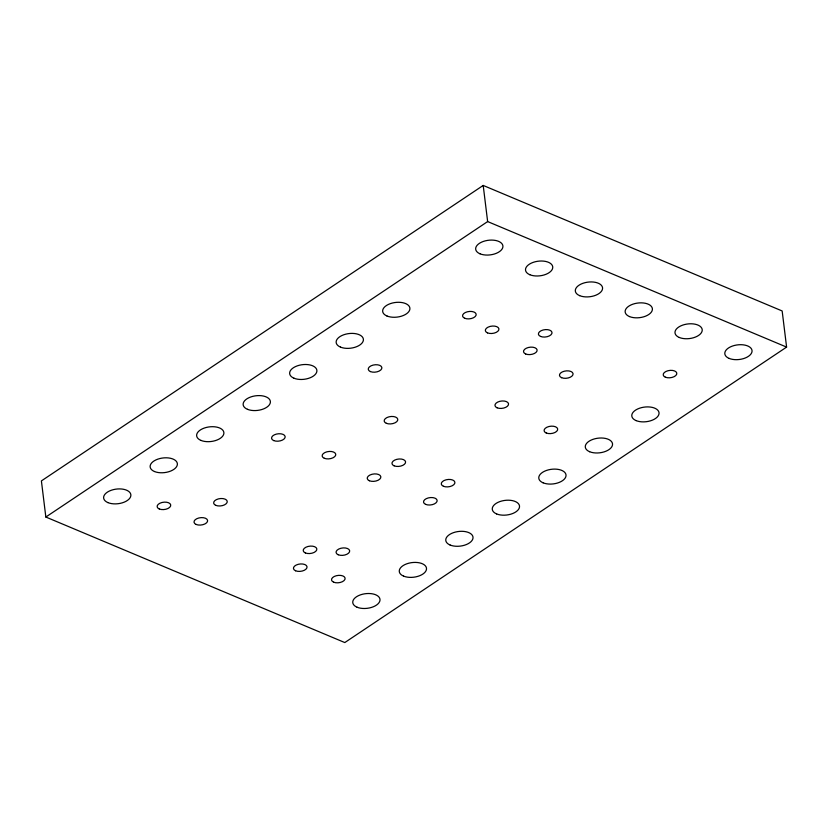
<?xml version="1.0" encoding="UTF-8"?>
<svg xmlns="http://www.w3.org/2000/svg" width="828" height="828" viewBox="0 0 828 828"><rect width="100%" height="100%" fill="white"/><g stroke="black" fill="none" stroke-linecap="round" stroke-linejoin="round"><path stroke-width="1.24" d="M483.2 185.441L41.4 480.902L45.84 517.034L344.8 642.559L786.6 347.098L782.16 310.966L483.2 185.441L487.64 221.573L786.6 347.098M45.84 517.034L487.64 221.573M497.1 407.8A6.852 3.685 -7 0 0 508.392 404.954A6.852 3.685 -7 0 0 499.76 401.332A6.852 3.685 -7 0 0 497.1 407.8M386.334 423.305A6.852 3.685 -7 0 0 397.626 420.448A6.852 3.685 -7 0 0 388.994 416.826A6.852 3.685 -7 0 0 386.334 423.305M159.276 508.972A6.852 3.685 -7 0 0 170.568 506.125A6.852 3.685 -7 0 0 161.936 502.503A6.852 3.685 -7 0 0 159.276 508.972M273.716 440.579A6.852 3.685 -7 0 0 285.008 437.722A6.852 3.685 -7 0 0 276.376 434.1A6.852 3.685 -7 0 0 273.716 440.579M333.674 582.198A6.852 3.685 -7 0 0 344.955 579.341A6.852 3.685 -7 0 0 336.334 575.719A6.852 3.685 -7 0 0 333.674 582.198M546.232 432.992A6.852 3.685 -7 0 0 557.523 430.146A6.852 3.685 -7 0 0 548.892 426.524A6.852 3.685 -7 0 0 546.232 432.992M370.416 371.575A6.852 3.685 -7 0 0 381.708 368.719A6.852 3.685 -7 0 0 373.076 365.096A6.852 3.685 -7 0 0 370.416 371.575M324.307 458.277A6.852 3.685 -7 0 0 335.599 455.421A6.852 3.685 -7 0 0 326.967 451.798A6.852 3.685 -7 0 0 324.307 458.277M196.153 524.455A6.852 3.685 -7 0 0 207.445 521.609A6.852 3.685 -7 0 0 198.813 517.986A6.852 3.685 -7 0 0 196.153 524.455M295.596 570.782A6.852 3.685 -7 0 0 306.888 567.925A6.852 3.685 -7 0 0 298.256 564.303A6.852 3.685 -7 0 0 295.596 570.782M369.381 480.747A6.852 3.685 -7 0 0 380.673 477.901A6.852 3.685 -7 0 0 372.041 474.268A6.852 3.685 -7 0 0 369.381 480.747M561.622 377.692A6.852 3.685 -7 0 0 572.914 374.836A6.852 3.685 -7 0 0 564.282 371.213A6.852 3.685 -7 0 0 561.622 377.692M464.715 318.262A6.852 3.685 -7 0 0 476.007 315.406A6.852 3.685 -7 0 0 467.375 311.783A6.852 3.685 -7 0 0 464.715 318.262M338.217 554.75A6.852 3.685 -7 0 0 349.509 551.893A6.852 3.685 -7 0 0 340.877 548.271A6.852 3.685 -7 0 0 338.217 554.75M215.787 505.349A6.852 3.685 -7 0 0 227.079 502.503A6.852 3.685 -7 0 0 218.447 498.88A6.852 3.685 -7 0 0 215.787 505.349M443.446 486.274A6.852 3.685 -7 0 0 454.738 483.417A6.852 3.685 -7 0 0 446.106 479.795A6.852 3.685 -7 0 0 443.446 486.274M540.56 336.437A6.852 3.685 -7 0 0 551.852 333.58A6.852 3.685 -7 0 0 543.22 329.958A6.852 3.685 -7 0 0 540.56 336.437M525.666 353.98A6.852 3.685 -7 0 0 536.958 351.124A6.852 3.685 -7 0 0 528.326 347.501A6.852 3.685 -7 0 0 525.666 353.98M305.377 552.938A6.852 3.685 -7 0 0 316.669 550.082A6.852 3.685 -7 0 0 308.037 546.459A6.852 3.685 -7 0 0 305.377 552.938M394.128 465.822A6.852 3.685 -7 0 0 405.42 462.976A6.852 3.685 -7 0 0 396.788 459.343A6.852 3.685 -7 0 0 394.128 465.822M487.475 332.877A6.852 3.685 -7 0 0 498.766 330.03A6.852 3.685 -7 0 0 490.135 326.408A6.852 3.685 -7 0 0 487.475 332.877M425.685 504.387A6.852 3.685 -7 0 0 436.977 501.54A6.852 3.685 -7 0 0 428.345 497.907A6.852 3.685 -7 0 0 425.685 504.387M665.35 377.185A6.852 3.685 -7 0 0 676.642 374.339A6.852 3.685 -7 0 0 668.01 370.716A6.852 3.685 -7 0 0 665.35 377.185M480.002 253.803A13.703 7.359 -7 0 0 502.586 248.089A13.703 7.359 -7 0 0 485.322 240.844A13.703 7.359 -7 0 0 480.002 253.803M529.827 274.72A13.703 7.359 -7 0 0 552.411 269.017A13.703 7.359 -7 0 0 535.147 261.772A13.703 7.359 -7 0 0 529.827 274.72M579.652 295.648A13.703 7.359 -7 0 0 602.235 289.935A13.703 7.359 -7 0 0 584.972 282.69A13.703 7.359 -7 0 0 579.652 295.648M629.477 316.565A13.703 7.359 -7 0 0 652.06 310.862A13.703 7.359 -7 0 0 634.797 303.607A13.703 7.359 -7 0 0 629.477 316.565M679.302 337.482A13.703 7.359 -7 0 0 701.885 331.78A13.703 7.359 -7 0 0 684.632 324.535A13.703 7.359 -7 0 0 679.302 337.482M729.137 358.41A13.703 7.359 -7 0 0 751.71 352.697A13.703 7.359 -7 0 0 734.457 345.452A13.703 7.359 -7 0 0 729.137 358.41M636.121 420.614A13.703 7.359 -7 0 0 658.705 414.9A13.703 7.359 -7 0 0 641.441 407.655A13.703 7.359 -7 0 0 636.121 420.614M589.619 451.715A13.703 7.359 -7 0 0 612.202 446.002A13.703 7.359 -7 0 0 594.939 438.757A13.703 7.359 -7 0 0 589.619 451.715M543.106 482.817A13.703 7.359 -7 0 0 565.69 477.104A13.703 7.359 -7 0 0 548.436 469.859A13.703 7.359 -7 0 0 543.106 482.817M496.603 513.919A13.703 7.359 -7 0 0 519.187 508.206A13.703 7.359 -7 0 0 501.923 500.961A13.703 7.359 -7 0 0 496.603 513.919M450.101 545.021A13.703 7.359 -7 0 0 472.684 539.307A13.703 7.359 -7 0 0 455.421 532.062A13.703 7.359 -7 0 0 450.101 545.021M403.598 576.122A13.703 7.359 -7 0 0 426.172 570.409A13.703 7.359 -7 0 0 408.918 563.164A13.703 7.359 -7 0 0 403.598 576.122M357.085 607.224A13.703 7.359 -7 0 0 379.669 601.511A13.703 7.359 -7 0 0 362.405 594.266A13.703 7.359 -7 0 0 357.085 607.224M386.986 316.006A13.703 7.359 -7 0 0 409.57 310.293A13.703 7.359 -7 0 0 392.306 303.048A13.703 7.359 -7 0 0 386.986 316.006M340.484 347.108A13.703 7.359 -7 0 0 363.068 341.395A13.703 7.359 -7 0 0 345.804 334.15A13.703 7.359 -7 0 0 340.484 347.108M293.981 378.21A13.703 7.359 -7 0 0 316.555 372.496A13.703 7.359 -7 0 0 299.301 365.251A13.703 7.359 -7 0 0 293.981 378.21M247.468 409.311A13.703 7.359 -7 0 0 270.052 403.598A13.703 7.359 -7 0 0 252.788 396.353A13.703 7.359 -7 0 0 247.468 409.311M200.966 440.413A13.703 7.359 -7 0 0 223.55 434.7A13.703 7.359 -7 0 0 206.286 427.455A13.703 7.359 -7 0 0 200.966 440.413M154.463 471.515A13.703 7.359 -7 0 0 177.037 465.802A13.703 7.359 -7 0 0 159.783 458.557A13.703 7.359 -7 0 0 154.463 471.515M107.95 502.617A13.703 7.359 -7 0 0 130.534 496.904A13.703 7.359 -7 0 0 113.281 489.659A13.703 7.359 -7 0 0 107.95 502.617"/></g></svg>
